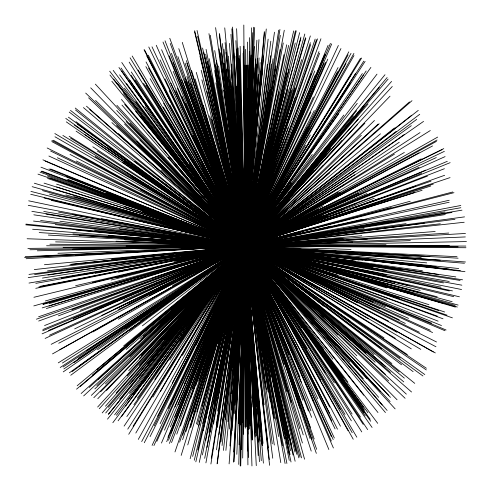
<?xml version="1.0" encoding="UTF-8"?>
<svg xmlns="http://www.w3.org/2000/svg" width="491" height="491" viewBox="0 0 491 491"><rect width="100%" height="100%" fill="white"/><g stroke="black" fill="none" stroke-linecap="round" stroke-linejoin="round"><path stroke-width="0.74" d="M245.034 426.796L245.604 49.358M244.696 345.259L245.991 87.232M246.672 65.309L245.23 246.138L242.695 458.048M243.475 434.4L246.801 65.064M247.439 42.085L242.757 422.444M248.078 65.039L245.23 246.138L240.381 424.881M241.682 449.609L247.949 88.3M240.725 465.959L249.631 37.647M240.216 465.91L249.594 51.837M240.915 423.997L249.674 64.99M249.391 79.346L245.23 246.138L239.283 426.151M238.755 464.425L251.644 27.791M239.074 444.766L251.116 55.053M251.38 62.621L245.23 246.138L234.133 461.638M238.964 423.819L252.724 32.676M238.724 423.181L252.122 58.331M253.675 27.244L245.23 246.138L233.507 462.178M236.822 454.304L252.834 59.251M251.361 100.189L245.23 246.138L234.33 413.588M254.676 27.533L245.23 246.138L232.09 430.76M254.406 46.461L245.23 246.138L230.334 435.186M253.792 67.856L245.23 246.138L231.464 410.046M233.728 451.978L255.529 58.975M235.373 419.744L256.873 40.225M255.995 64.358L245.23 246.138L229.358 429.017M234.98 405.13L257.302 58.779M257.309 62.799L245.23 246.138L232.513 367.691M258.966 39.648L245.23 246.138L223.454 450.394M256.167 96.451L245.23 246.138L235.846 328.97M229.107 463.872L259.088 57.944M229.935 446.012L255.087 117.306M258.542 74.534L245.23 246.138L225.479 419.369M260.144 62.578L245.23 246.138L222.061 445.515M264.33 31.577L245.23 246.138L224.111 417.497M235.508 353.612L264.453 32.854M225.891 450.382L256.621 125.052M231.077 393.414L263.557 56.029M232.268 379.893L266.269 28.975M227.867 421.585L262.501 71.005M268.135 39.133L245.23 246.138L220.938 441.82M267.337 64.493L245.23 246.138L217.323 463.351M270.811 41.17L245.23 246.138L217.059 463.848M229.671 362.917L270.737 55.655M274.475 32.216L219.023 434.443M216.519 449.811L271.425 63.94M273.064 58.674L245.23 246.138L217.298 427.501M268.467 92.437L245.23 246.138L210.909 463.995M278.704 30.197L245.23 246.138L217.814 418.51M211.333 458.177L279.931 29.454M216.23 424.936L270.467 89.479M217.617 411.114L280.318 35.377M275.807 65.898L245.23 246.138L217.912 398.925M275.844 66.457L245.23 246.138L207.024 447.393M213.536 424.083L280.085 49.554M205.913 462.878L284.277 30.239M210.228 432.019L283.252 42.969M204.692 458.33L245.23 246.138L283.896 54.728M208.908 432.215L245.23 246.138L286.695 44.785M214.156 404.418L245.23 246.138L288.628 45.393M222.208 361.707L245.23 246.138L279.023 91.805M205.717 440.617L245.23 246.138L293.667 30.951M202.409 454.954L245.23 246.138L295.441 30.724M216.157 385.944L245.23 246.138L286.861 72.803M218.777 371.644L245.23 246.138L295.257 42.981M199.278 462.362L245.23 246.138L289.174 69.004M208.411 418.774L245.23 246.138L284.001 92.983M236.687 284.89L245.23 246.138L299.645 32.67M203.219 430.736L245.23 246.138L274.807 133.822M195.835 461.835L245.23 246.138L300.799 38.433M208.153 406.56L245.23 246.138L255.952 206.809M197.781 450.1L245.23 246.138L291.605 89.994M208.166 402.921L296.22 30.847M194.27 460.263L245.23 246.138L301.695 59.577M202.703 423.438L245.23 246.138L294.968 87.999M236.275 283.129L245.23 246.138L310.355 42.668M192.668 456.403L245.23 246.138L310.65 44.534M198.745 425.924L245.23 246.138L278.078 145.778M190.158 458.692L245.23 246.138L295.275 97.157M214.15 365.47L245.23 246.138L315.154 39.065M197.492 424.697L300.903 37.064M202.089 406.051L275.881 132.65M196.437 423.96L287.941 89.7M217.759 343.632L304.807 34.02M187.765 444.92L305.512 37.654M196.75 411.949L305.832 38.353M190.557 427.821L245.23 246.138L317.511 38.838M190.238 426.636L245.23 246.138L288.26 127.077M181.179 455.384L245.23 246.138L320.936 38.764M229.113 297.982L310.337 35.935M192.785 412.986L271.615 162.128M189.968 420.449L294.391 91.031M185.948 431.54L245.23 246.138L318.984 51.616M182.634 439.66L288.782 111.365M182.615 435.339L245.23 246.138L319.629 53.237M179.632 442.152L245.23 246.138L314.762 71.023M211.848 345.124L245.23 246.138L315.332 74.92M174.986 451.947L245.23 246.138L328.086 45.332M198.585 381.022L316.486 39.697M195.848 385.398L245.23 246.138L324.852 54.243M211.787 340.122L245.23 246.138L325.539 54.12M190.796 398.256L245.23 246.138L330.437 43.374M180.412 426.096L245.23 246.138L331.707 43.908M176.76 434.191L283.884 139.886M192.245 388.989L245.23 246.138L324.14 63.063M171.543 442.594L245.23 246.138L314.338 86.514M198.051 370.699L245.23 246.138L325.705 62.326M179.289 418.074L311.239 73.803M169.426 443.441L245.23 246.138L338.36 45.467M168.493 440.298L245.23 246.138L340.944 48.554M170.776 433.234L245.23 246.138L310.877 112.169M166.701 441.697L245.23 246.138L265.435 206.024M167.928 437.328L245.23 246.138L314.283 110.549M187.421 388.369L245.23 246.138L338.041 67.555M175.011 417.019L245.23 246.138L307.225 127.568M170.395 426.918L312.239 84.071M178.196 404.707L245.23 246.138L348.8 51.843M161.459 443.06L245.23 246.138L348.082 54.875M174.999 406.941L245.23 246.138L310.324 127.187M164.46 430.165L245.23 246.138L351.016 53.366M184.229 384.361L327.785 59.153M156.844 441.36L245.23 246.138L346.014 63.56M153.941 445.57L313.332 97.046M152.093 445.411L245.23 246.138L353.919 53.409M170.389 404.688L245.23 246.138L353.993 55.532M168.26 408.549L245.23 246.138L270.983 201.163M160.109 423.684L245.23 246.138L310.3 135.043M196.05 345.247L245.23 246.138L305.463 145.213M150.056 436.671L245.23 246.138L360.498 58.294M154.199 425.832L245.23 246.138L351.538 73.859M178.123 377.45L245.23 246.138L355.662 73.263M144.274 442.747L245.23 246.138L350.077 83.58M157.703 416.055L245.23 246.138L365.108 61.369M141.684 441.581L337.532 71.649M172.273 383.133L245.23 246.138L286.026 183.487M138.29 439.408L245.23 246.138L362.346 73.552M182.382 355.478L245.23 246.138L366.176 70.98M160.41 391.56L245.23 246.138L363.549 75.111M135.811 433.05L245.23 246.138L370.895 67.396M152.904 397.096L245.23 246.138L312.276 154.512M128.728 434.277L361.634 58.012M133.061 426.28L245.23 246.138L291.887 183.069M127.752 429.128L363.77 61.142M169.8 360.044L245.23 246.138L376.99 74.153M124.1 426.102L245.23 246.138L384.987 74.73M154.831 379.426L245.23 246.138L287.02 195.719M179.792 341.245L245.23 246.138L353.416 115.974M126.856 416.589L245.23 246.138L300.259 180.504M133.945 404.664L245.23 246.138L387.123 77.553M155.34 373.215L338.722 113.728M137.382 398.17L245.23 246.138L379.31 87.435M121.688 416.405L245.23 246.138L364.119 106.51M118.104 420.805L290.979 183.284M213.407 289.359L245.23 246.138L388.105 79.063M143.022 383.526L245.23 246.138L368.06 104.006M125.61 406.118L245.23 246.138L330.566 148.46M112.832 422.72L245.23 246.138L326.441 154.027M133.454 394.353L343.804 115.072M116.404 415.257L245.23 246.138L391.572 81.432M127.329 400.539L245.23 246.138L358.307 119.301M114.612 414.834L245.23 246.138L313.995 170.518M129.501 393.383L357.245 103.337M107.517 419.13L245.23 246.138L341.975 140.438M139.493 378.481L245.23 246.138L392.266 86.477M108.572 414.232L245.23 246.138L357.399 124.683M108.37 414.177L245.23 246.138L390.007 96.187M119.663 399.134L326.595 147.036M147.859 364.304L356.595 110.721M129.692 384.459L245.23 246.138L323.342 165.424M105.7 412.98L245.23 246.138L364.844 123.272M108.376 407.254L245.23 246.138L374.473 120.485M102.208 412.919L245.23 246.138L378.082 124.131M164.35 340.073L245.23 246.138L379.169 123.75M105.491 406.186L245.23 246.138L409.476 101.901M116.134 393.027L245.23 246.138L411.998 100.692M139.352 365.414L245.23 246.138L394.506 127.936M99.243 408.715L245.23 246.138L411.716 115.225M127.169 375.861L245.23 246.138L418.277 110.383M97.66 407.033L245.23 246.138L396.194 131.385M128.728 370.699L245.23 246.138L419.737 114.293M139.512 358.387L245.23 246.138L423.567 121.394M141.304 355.466L289.88 199.162M106.479 390.48L245.23 246.138L399.281 142.243M202.464 290.488L245.23 246.138L305.132 206.275M97.783 398.729L245.23 246.138L354.692 174.759M176.6 315.382L245.23 246.138L420.026 132.601M100.667 391.781L245.23 246.138L344.688 184.456M93.83 397.679L245.23 246.138L394.42 154.18M105.418 383.987L245.23 246.138L404.345 152.443M170.856 318.745L245.23 246.138L338.434 192.134M91.332 395.39L245.23 246.138L437.69 137.075M165.67 322.734L245.23 246.138L437.058 140.021M129.869 356.601L245.23 246.138L436.431 141.377M158.55 328.743L361.339 135.307M94.849 388.89L245.23 246.138L419.075 152.762M96.85 385.582L245.23 246.138L432.571 145.937M165.731 320.163L245.23 246.138L323.238 205.833M157.936 327.27L245.23 246.138L318.782 209.074M83.66 395.906L245.23 246.138L443.784 148.607M161.3 323.311L245.23 246.138L442.01 149.681M98.243 379.482L245.23 246.138L444.386 151.351M89.196 387.479L245.23 246.138L358.246 193.374M81.144 393.518L245.23 246.138L436.309 157.568M140.524 338.851L245.23 246.138L285.952 227.437M143.44 335.961L245.23 246.138L419.075 167.37M126.267 349.42L329.535 172.949M171.506 309.723L245.23 246.138L361.585 193.7M80.272 386.478L287.088 210.522M76.559 389.154L245.23 246.138L445.092 156.611M92.486 374.946L245.23 246.138L363.414 196.959M96.991 369.6L245.23 246.138L421.493 173.403M77.191 385.736L380.482 133.822M123.677 345.916L245.23 246.138L450.143 162.656M142.396 325.821L245.23 246.138L322.237 215.574M70.741 375.253L416.712 119.362M129.102 330.805L245.23 246.138L427.422 176.122M72.067 371.656L411.311 125.678M78.357 366.734L245.23 246.138L356.043 203.747M69.348 372.822L245.23 246.138L343.522 209.037M140.101 321.108L245.23 246.138L374.265 198.303M97.537 349.758L404.529 134.362M63.241 371.883L245.23 246.138L444.656 175.293M125.966 328.497L245.23 246.138L378.868 198.738M73.945 362.665L245.23 246.138L415.625 186.095M63.873 368.931L355.631 171.285M78.186 358.436L245.23 246.138L450.051 177.607M63.106 366.986L245.23 246.138L433.277 184.088M86.661 350.531L245.23 246.138L430.736 186.021M60.203 367.513L245.23 246.138L375.247 204.477M62.412 363.015L245.23 246.138L414.152 192.613M58.269 362.867L430.3 130.545M118.331 319.218L245.23 246.138L422.094 190.287M92.805 332.014L340.153 192.601M52.494 353.907L245.23 246.138L410.218 201.255M59.779 349.69L245.23 246.138L391.075 207.65M172.568 285.584L245.23 246.138L452.739 191.981M58.717 343.246L245.23 246.138L453.966 192.681M149.301 295.76L245.23 246.138L300.774 232.182M51.162 344.332L245.23 246.138L297.773 233.618M118.521 309.434L245.23 246.138L331.112 226.136M128.605 303.997L421.272 158.851M74.669 328.866L303.868 217.63M101.827 315.4L245.23 246.138L362.063 219.33M115.029 308.876L245.23 246.138L449.234 200.254M45.104 338.434L245.23 246.138L366.28 219.262M49.493 335.206L245.23 246.138L449.173 202.249M123.339 300.51L245.23 246.138L460.803 205.496M194.356 268.196L245.23 246.138L460.859 207.718M42.073 333.849L366.986 193.552M48.541 330.474L245.23 246.138L385.717 221.846M73.362 318.579L425.709 170.119M93.431 309.717L447.283 161.336M42.668 330.793L245.23 246.138L444.969 211.891M42.895 329.516L245.23 246.138L391.806 221.226M44.564 325.551L245.23 246.138L461.994 210.16M80.285 310.281L444.429 168.708M58.411 315.842L245.23 246.138L451.996 212.468M71.889 309.711L245.23 246.138L364.144 228.573M38.691 321.04L326.306 216.635M36.42 319.199L430.975 181.167M152.529 278.053L245.23 246.138L406.1 223.638M38.605 316.775L245.23 246.138L464.541 216.881M46.35 308.551L296.055 230.181M136.087 279.802L245.23 246.138L424.328 223.086M49.026 306.04L245.23 246.138L454.954 219.305M42.22 307.888L245.23 246.138L440.292 223.792M49.094 303.634L245.23 246.138L464.198 222.257M42.913 304.488L245.23 246.138L361.812 235.729M43.257 303.99L245.23 246.138L342.743 238.473M33.799 305.918L245.23 246.138L435.179 231.494M45.362 300.952L245.23 246.138L344.007 239.258M111.076 280.048L245.23 246.138L448.792 233.053M116.748 277.605L245.23 246.138L367.397 238.982M33.922 297.282L245.23 246.138L346.051 240.578M92.511 282.583L245.23 246.138L465.351 236.944M75.589 285.725L245.23 246.138L352.556 242.106M174.06 261.863L245.23 246.138L410.366 240.621M177.687 260.31L245.23 246.138L386.03 244.751M118.362 272.18L245.23 246.138L449.443 245.561M35.757 288.327L245.23 246.138L371.331 245.881M38.826 287.002L245.23 246.138L458.115 246.838M40.145 286.345L245.23 246.138L465.965 247.728M95.162 273.327L245.23 246.138L351.034 249.422M35.825 283.368L245.23 246.138L457.053 256.707M83.611 274.524L245.23 246.138L458.091 258.18M61.265 278.115L245.23 246.138L429.821 256.597M28.994 283.062L245.23 246.138L387.27 254.356M42.429 278.066L445.263 214.555M47.94 275.058L245.23 246.138L343.903 252.859M28.226 277.605L245.23 246.138L465.499 261.985M34.597 274.543L245.23 246.138L440.224 260.255M28.975 274.414L245.23 246.138L464.461 263.244M47.529 270.86L245.23 246.138L283.147 249.238M34.296 269.584L245.23 246.138L426.71 262.875M90.51 262.624L245.23 246.138L374.977 259.408M69.937 264.649L245.23 246.138L436.174 266.736M71.686 264.183L245.23 246.138L449.363 269.093M111.567 259.199L245.23 246.138L460.355 270.633M44.417 264.729L245.23 246.138L451.168 269.768M26.121 258.72L465.486 233.464M75.688 255.197L245.23 246.138L464.983 271.67M24.55 257.566L245.23 246.138L362.978 260.255M37.825 256.48L245.23 246.138L359.019 259.997M25.219 256.683L245.23 246.138L355.539 261.151M57.938 253.282L245.23 246.138L422.407 270.744M181.222 247.949L245.23 246.138L455.82 276.918M37.304 250.797L245.23 246.138L401 269.872M119.718 248.71L466.45 241.572M72.852 249.213L245.23 246.138L462.583 279.809M29.896 249.759L245.23 246.138L363.567 264.526M27.883 248.391L245.23 246.138L460.092 280.422M63.1 247.415L245.23 246.138L449.234 281.484M126.132 246.114L465.842 246.065M46.59 245.764L245.23 246.138L461.853 285.179M190.447 245.795L245.23 246.138L443.459 282.908M49.873 244.217L245.23 246.138L461.571 289.518M55.557 241.879L245.23 246.138L386.577 274.874M161.054 243.597L245.23 246.138L440.992 287.223M27.109 238.761L245.23 246.138L390.94 277.372M116.036 241.222L245.23 246.138L452.481 290.899M124.898 241.382L245.23 246.138L449.247 290.942M124.769 239.829L245.23 246.138L459.41 296.797M48.351 235.079L245.23 246.138L394.506 283.595M79.376 235.422L421.174 257.456M39.2 232.556L245.23 246.138L420.247 290.414M72.907 233.906L245.23 246.138L437.18 296.816M145.434 238.663L415.828 258.96M108.382 235.76L245.23 246.138L420.026 292.728M32.609 229.248L245.23 246.138L280.011 255.443M75.988 230.064L245.23 246.138L452.162 301.707M25.802 224.847L245.23 246.138L385.638 284.301M25.937 224.105L245.23 246.138L458.128 305.071M94.585 230.175L458.729 268.534M168.732 237.632L245.23 246.138L413.87 293.465M55.201 224.583L245.23 246.138L455.12 305.414M33.505 221.054L245.23 246.138L457.33 307.035M40.6 220.508L245.23 246.138L386.699 287.904M59.914 221.208L245.23 246.138L428.974 304.702M119.049 228.708L245.23 246.138L444.662 311.988M33.836 214.819L438.567 274.549M45.97 214.131L245.23 246.138L438.745 310.607M31.866 211.333L245.23 246.138L378.892 290.93M208.221 240.038L373.148 267.178M43.742 211.437L386.423 270.345M58.607 212.118L245.23 246.138L399.263 298.405M72.564 214.481L245.23 246.138L452.407 317.849M28.245 205.312L245.23 246.138L437.266 316.136M101.471 218.673L245.23 246.138L443.029 318.794M28.693 200.825L245.23 246.138L441.477 325.545M51.125 200.334L245.23 246.138L431.742 323.201M88.122 208.706L245.23 246.138L446.08 329.995M44.122 198.026L245.23 246.138L403.792 312.859M30.73 194.276L409.347 285.658M138.959 220.41L453.764 296.662M132.312 218.452L245.23 246.138L444.975 330.725M30.921 191.392L245.23 246.138L385.49 306.814M49.419 194.062L245.23 246.138L373.111 302.229M191.361 231.537L245.23 246.138L408.598 318.377M42.429 190.588L245.23 246.138L430.233 330.216M32.16 186.672L245.23 246.138L379.629 308.563M65.892 194.921L245.23 246.138L313.454 277.974M73.859 196.523L443.232 303.321M211.216 236.226L455.384 307.096M53.249 189.225L352.532 277.955M34.358 183.217L245.23 246.138L399.257 319.77M44.086 183.131L337.968 275.205M56.655 186.973L245.23 246.138L352.354 297.589M194.111 229.929L245.23 246.138L317.659 282.196M160.588 218.747L245.23 246.138L358.7 302.757M124.659 206.809L245.23 246.138L436.517 341.982M235.392 242.91L245.23 246.138L435.953 346.756M56.588 184.137L245.23 246.138L435.339 352.925M142.408 211.547L245.23 246.138L433.308 351.973M47.596 178.436L447.043 315.167M37.979 174.121L245.23 246.138L396.894 332.297M49.837 177.963L245.23 246.138L318.591 287.965M47.296 175.895L245.23 246.138L420.805 349.371M40.059 172.145L245.23 246.138L368.311 318.806M138.493 207.497L245.23 246.138L395.396 338.373M41.164 171.353L245.23 246.138L384.011 337.869M41.852 171.15L245.23 246.138L407.364 354.588M67.015 179.608L245.23 246.138L291.826 277.421M68.366 179.559L245.23 246.138L426.366 368.25M114.71 196.854L245.23 246.138L350.408 321.292M106.651 193.251L386.828 300.197M40.974 167.185L245.23 246.138L422.935 375.965M66.383 176.441L438.132 321.151M48.983 168.978L245.23 246.138L413.121 371.638M50.616 168.99L245.23 246.138L381.74 348.8M45.104 161.066L245.23 246.138L401.595 364.819M42.926 159.839L245.23 246.138L391.879 363.555M48.897 156.021L245.23 246.138L414.76 383.354M193.399 222.282L432.577 332.542M57.373 157.746L245.23 246.138L313.546 301.634M206.447 227.382L405.314 323.44M50.567 151.001L245.23 246.138L404.363 378.138M47.173 147.987L419.375 332.272M76.301 161.005L357.81 302.849M70.023 154.395L388.688 321.243M140.408 189.992L245.23 246.138L373.97 354.576M51.801 141.568L245.23 246.138L385.65 366.777M51.899 140.463L245.23 246.138L390.529 372.442M53.359 140.26L245.23 246.138L321.218 312.301M54.967 136.774L245.23 246.138L411.55 392.002M54.845 133.558L245.23 246.138L366.145 353.207M95.217 156.476L245.23 246.138L375.179 362.254M62.879 135.448L245.23 246.138L385.435 374.332M131.576 176.557L245.23 246.138L406.345 394.126M70.569 138.137L245.23 246.138L388.62 380.881M126.175 172.396L411.305 348.868M69.145 136.259L245.23 246.138L405.112 398.293M97.347 151.019L245.23 246.138L356.81 355.779M92.781 146.766L245.23 246.138L388.749 395.39M76.105 131.134L245.23 246.138L390.468 397.372M192.945 210.547L245.23 246.138L313.988 319.346M122.547 162.233L426.323 369.938M66.316 121.872L245.23 246.138L390.118 401.595M85.103 134.694L245.23 246.138L380.445 391.493M124.014 161.367L245.23 246.138L395.151 408.893M74.485 125.15L245.23 246.138L366.814 378.487M65.776 118.423L245.23 246.138L349.954 361.959M107.56 147.619L424.807 374.572M203.434 215.923L400.183 358.123M77.425 124.266L245.23 246.138L363.352 378.782M68.409 117.183L245.23 246.138L378.647 397.323M75.976 121.688L245.23 246.138L387.111 410.427M69.219 112.058L323.925 306.237M134.7 161.33L245.23 246.138L382.164 405.057M155.893 177.183L245.23 246.138L363.721 395.187M70.495 110.407L245.23 246.138L254.283 257.689M164.411 183.296L245.23 246.138L347.978 382.17M75.473 109.978L245.23 246.138L377.714 423.34M75.258 108.045L245.23 246.138L343.326 378.18M196.038 206.005L399.103 371.859M83.445 107.59L403.78 381.894M89.724 109.468L340.895 330.357M86.484 106.191L245.23 246.138L367.937 412.765M118.356 133.54L350.672 339.968M161.355 169.923L245.23 246.138L364.5 410.169M111.893 122.566L245.23 246.138L348.229 388.387M116.563 125.493L245.23 246.138L370.171 419.259M138.1 145.054L245.23 246.138L370.705 421.266M88.607 97.826L245.23 246.138L363.929 412.698M85.686 93.075L337.777 335.022M136.934 141.537L245.23 246.138L372.08 427.446M95.549 100.465L245.23 246.138L301.805 327.865M139.917 140.187L245.23 246.138L367.655 429.607M124.53 124.002L397.053 399.754M90.706 87.846L245.23 246.138L286.437 308.937M126.187 121.59L245.23 246.138L334.34 382.882M116.754 110.463L245.23 246.138L352.102 414.011M167.247 163.356L245.23 246.138L361.763 431.92M129.9 123.1L364.119 373.252M95.364 84.139L245.23 246.138L261.439 272.253M116.901 105.326L245.23 246.138L306.679 348.819M182.302 176.889L335.513 345.333M121.983 105.099L245.23 246.138L345.02 414.484M168.168 157.224L245.23 246.138L356.834 437.199M124.677 104.338L245.23 246.138L340.38 409.598M121.437 99.464L385.447 412.538M135.62 111.261L245.23 246.138L352.2 432.712M111.856 81.261L245.23 246.138L320.66 380.169M140.978 116.668L245.23 246.138L353.225 439.224M123.486 93.671L245.23 246.138L348.082 430.736M181.375 165.952L377.978 412.544M109.966 75.037L245.23 246.138L264.367 281.208M113.574 78.959L245.23 246.138L340.478 426.213M117.288 83.212L245.23 246.138L329.651 407.113M109.702 71.207L332.892 359.203M124.407 88.141L245.23 246.138L329.393 412.906M135.669 101.631L323.698 349.537M113.182 70.379L245.23 246.138L337.464 429.183M119.595 74.847L363.42 407.119M126.537 83.568L245.23 246.138L316.597 389.75M193.951 175.49L245.23 246.138L331.861 420.959M145.072 106.731L328.817 362.579M118.957 67.5L365.236 415.889M121.75 71.023L245.23 246.138L335.083 428.888M121.074 68.071L245.23 246.138L317.898 398.882M129.673 79.99L245.23 246.138L268.872 296.797M189.109 163.761L245.23 246.138L334.353 438.021M121.768 62.498L360.474 417.086M131.128 75.24L245.23 246.138L333.193 439.555M135.234 79.861L363.248 424.42M131.306 71.987L245.23 246.138L331.339 436.548M129.17 62.118L325.22 372.89M143.538 83.372L245.23 246.138L331.351 441.071M145.919 85.189L245.23 246.138L313.54 401.319M130.109 57.834L245.23 246.138L333.401 447.988M138.143 70.053L351.372 420.848M132.177 56.011L245.23 246.138L328.853 449.529M163.362 107.148L245.23 246.138L311.607 417.362M163.65 103.27L245.23 246.138L302.972 400.275M150.142 78.634L245.23 246.138L310.373 427.336M145.876 66.604L245.23 246.138L314.191 438.942M202.347 168.474L245.23 246.138L316.677 449.345M148.485 67.905L245.23 246.138L311.871 439.371M185.279 135.363L245.23 246.138L296.141 395.31M146.048 61.952L245.23 246.138L284.001 364.77M169.843 104.779L245.23 246.138L311.226 451.1M207.503 173.501L245.23 246.138L303.223 434.903M146.754 55.968L268.497 291.003M144.053 49.812L245.23 246.138L291.366 402.424M144.526 49.861L245.23 246.138L302.401 442.992M201.967 161.692L245.23 246.138L286.713 391.56M148.307 55.213L297.092 348.549M169.248 90.767L245.23 246.138L304.561 459.208M148.773 46.989L245.23 246.138L298.859 457.858M164.976 78.848L245.23 246.138L296.19 451.069M192.975 135.172L245.23 246.138L296.846 454.359M152.007 46.817L245.23 246.138L294.987 452.051M225.111 202.906L245.23 246.138L291.722 446.018M160.041 59.816L245.23 246.138L295.128 461.239M170.942 83.182L245.23 246.138L293.023 455.01M175.618 90.767L245.23 246.138L290.592 450.707M156.255 45.276L292.249 352.286M177.325 88.177L245.23 246.138L288.794 444.324M161.576 49.708L245.23 246.138L289.236 454.537M181.977 96.236L245.23 246.138L259.187 312.785M185.494 103.282L300.007 377.1M173.237 71.385L301.388 382.428M163.012 42.042L288.726 354.447M169.223 55.882L310.913 410.832M173.01 62.363L245.23 246.138L270.529 376.388M165.031 40.827L245.23 246.138L282.595 445.73M171.384 53.273L308.428 411.102M181.731 79.646L245.23 246.138L277.525 421.395M170.236 43.447L245.23 246.138L285.087 463.504M184.555 80.947L245.23 246.138L278.636 436.554M169.788 38.286L245.23 246.138L274.579 418.866M186.175 82.107L245.23 246.138L273.812 417.78M185.365 78.075L245.23 246.138L280.778 462.577M177.938 56.6L245.23 246.138L270.314 401.27M187.887 81.119L298.945 400.975M186.905 76.418L316.333 453.359M235.392 217.04L299.903 408.125M178.798 48.634L310.097 438.604M190.76 83.666L245.23 246.138L268.123 391.996M185.064 63.087L245.23 246.138L266.343 389.547M186.875 63.179L245.23 246.138L274.303 445.03M186.39 60.589L245.23 246.138L264.005 378.727M182.265 42.361L245.23 246.138L272.278 443.827M191.551 70.452L245.23 246.138L272.757 458.22M195.136 78.996L299.884 428.846M203.219 105.362L245.23 246.138L264.103 404.725M196.29 72.386L245.23 246.138L268.43 447.939M209.663 115.913L245.23 246.138L269.596 465.302M211.48 119.086L301.548 457.87M201.875 79.812L299.989 457.115M201.175 70.213L245.23 246.138L263.004 443.342M207.042 91.394L245.23 246.138L262.225 445.325M199.966 56.195L259.604 306.531M194.583 31.841L245.23 246.138L263.391 463.154M194.675 30.724L245.23 246.138L260.199 441.243M197.554 36.199L288.677 438.26M197.057 30.454L245.23 246.138L256.627 406.303M202.58 48.044L290.058 454.543M203.753 52.181L245.23 246.138L259.463 461.712M204.538 55.195L291.016 461.976M207.607 67.064L245.23 246.138L258.223 455.617M205.698 54.268L289.26 460.398M207.448 61.479L245.23 246.138L255.48 432.387M208.663 65.235L284.234 438.445M206.085 49.376L245.23 246.138L256.277 465.652M211.701 76.479L245.23 246.138L246.74 277.182M209.197 58.674L286.897 463.443M215.917 82.899L245.23 246.138L252.356 439.918M214.665 70.551L245.23 246.138L252.049 440.028M208.97 33.658L245.23 246.138L251.957 465.916M214.886 64.456L245.23 246.138L250.226 425.838M210.277 35.291L245.23 246.138L249.293 408.297M216.353 66.604L245.23 246.138L249.489 428.962M214.733 50.567L245.23 246.138L249.011 423.009M216.476 60.319L245.23 246.138L248.624 429.373M225.541 115.121L245.23 246.138L248.501 457.569M218.569 66.052L245.23 246.138L247.937 434.142M228.499 130.164L265.109 384.398M223.62 90.105L245.23 246.138L247.918 464.885M215.61 27.649L245.23 246.138L246.869 418.577M224.909 93.781L245.23 246.138L246.592 426.894M219.139 48.873L245.23 246.138L245.261 428.232M226.351 100.103L245.23 246.138L244.328 65.205M220.459 52.697L245.23 246.138L243.812 25.041M219.33 34.806L245.23 246.138L243.843 46.148M219.52 33.431L245.23 246.138L243.462 51.751M223.964 63.511L245.23 246.138L240.148 46.338M222.355 43.552L269.295 459.527M223.957 49.241L245.23 246.138L239.547 55.538M226.437 69.139L245.23 246.138L239.099 58.938M226.026 52.463L245.23 246.138L238.086 47.958M225.111 42.613L245.23 246.138L236.693 49.069M224.749 27.864L245.23 246.138L235.889 40.643M231.108 94.53L245.23 246.138L233.833 52.85M228.333 56.127L245.23 246.138L231.875 28.84M230.893 82.193L261.224 426.581M232.157 94.929L262.458 445.675M232.464 89.307L245.23 246.138L231.114 69.931M229.407 43.38L260.027 436.904M231.764 64.051L261.292 460.711M230.942 34.358L258.456 442.06M232.562 27.06L256.179 435.799M236.877 86.336L255.271 437.027M236.03 56.287L253 407.082M236.619 28.717L251.11 398.195M238.055 59.006L252.386 439.353M243.149 53.206L247.532 450.996M244.635 68.501L245.543 353.888M244.917 65.364L245.445 426.851"/></g></svg>
